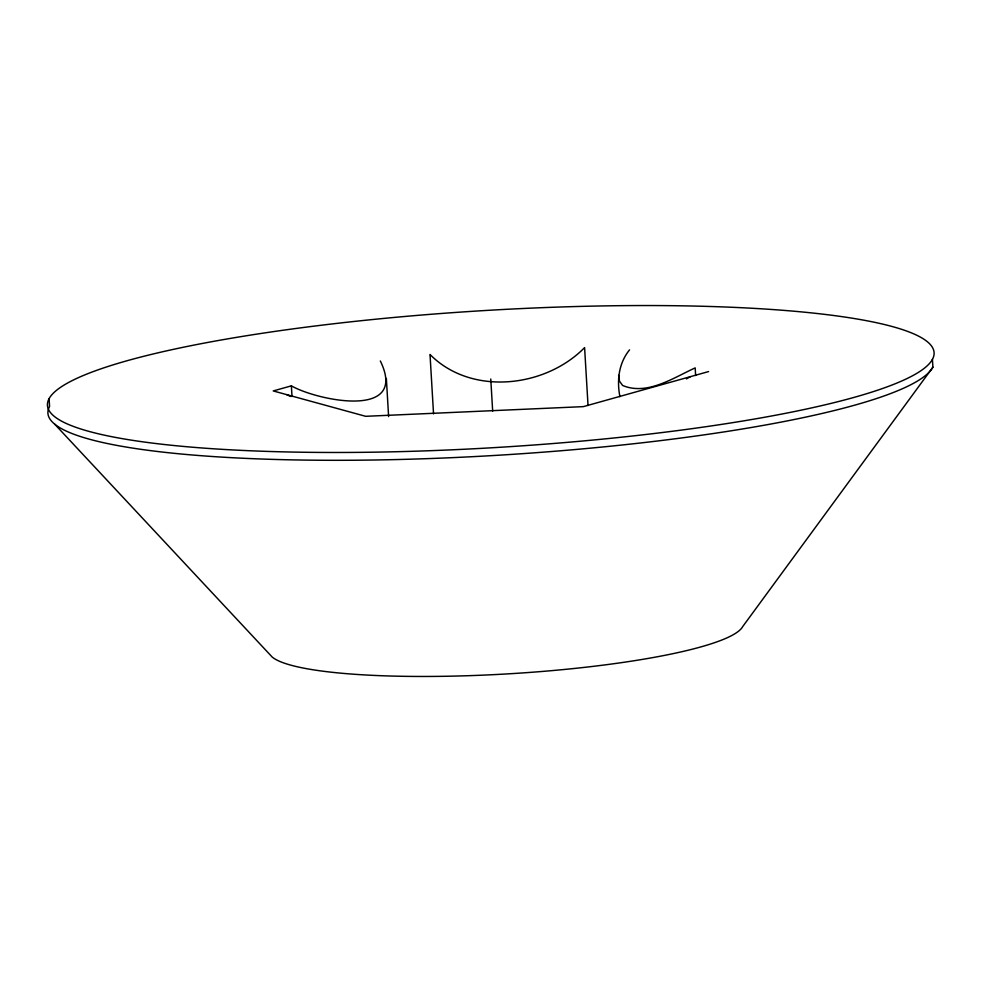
<?xml version="1.0" encoding="UTF-8"?>
<svg xmlns="http://www.w3.org/2000/svg" width="982" height="982" viewBox="0 0 982 982"><rect width="100%" height="100%" fill="white"/><g stroke="black" fill="none" stroke-linecap="round" stroke-linejoin="round"><path stroke-width="1.47" d="M380.316 360.959C409.113 419.952 316.781 400.447 291.372 385.852L273.217 390.934L365.66 416.307L583.333 406.634L708.574 371.577M619.9 396.679C616.733 380.243 618.758 363.168 629.536 349.874M932.434 359.363A444.097 68.703 -3.4 0 1 236.65 450.137A444.097 68.703 -3.4 0 1 303.217 327.522A444.097 68.703 -3.4 0 1 932.434 359.363L932.9 367.182L742.711 626.577A237.914 36.813 -3.4 0 1 516.569 673.333A237.914 36.813 -3.4 0 1 272.223 657.081L54.661 424.126M686.455 378.892L690.432 376.658M286.621 394.617L290.697 396.495M618.635 375.32L619.495 381.188L622.637 385.484C647.175 395.783 673.321 377.825 695.182 367.894L695.637 375.517M588.034 405.492L584.597 347.603C545.255 387.767 471.213 396.2 430.018 354.477L433.541 413.888M490.767 379.003L492.669 411.077M386.356 378.414L388.614 416.589M291.372 385.852L292.01 396.519M49.1 398.655L49.566 406.474A444.097 68.703 -3.4 0 0 452.8 457.624A444.097 68.703 -3.4 0 0 932.9 367.182"/></g></svg>
